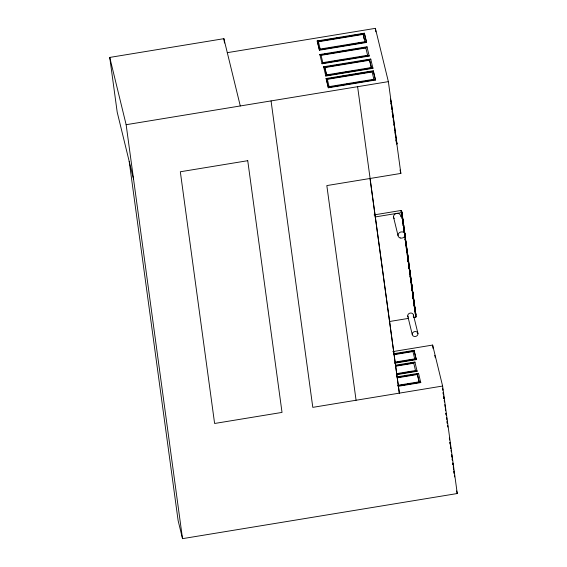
<?xml version="1.0" encoding="UTF-8"?>
<svg xmlns="http://www.w3.org/2000/svg" width="567" height="567" viewBox="0 0 567 567"><rect width="100%" height="100%" fill="white"/><g stroke="black" fill="none" stroke-linecap="round" stroke-linejoin="round"><path stroke-width="0.85" d="M402.166 217.905L402.57 217.841L402.442 217.076M404.37 234.079L404.774 234.015L404.583 232.874M409.7 273.074L409.75 273.613M404.554 232.321L404.604 232.81M414.838 311L414.796 310.468M407.985 259.977L407.581 257.156M402.294 214.829C402.442 217.402 402.52 213.802 401.748 214.035L401.925 215.311M407.957 260.423L408.247 261.564L408.658 261.5L408.587 260.99L408.077 261.061L407.935 260.281L408.339 260.218L408.481 260.997L408.339 260.218M133.599 179.441L117.199 112.16L109.743 57.423L223.887 38.676L240.288 105.958M227.296 52.667L375.375 28.35L388.367 81.641L400.869 173.424L326.833 185.579L356.069 400.252M317.229 40.93L364.34 33.191L366.502 42.057L366.558 42.461L319.448 50.194L317.229 40.93L319.448 50.194M317.286 41.334L319.908 40.902M321.652 40.611L323.396 40.328M325.139 40.044L326.883 39.754M328.626 39.47L330.377 39.18M332.12 38.896L333.864 38.606M335.607 38.322L337.351 38.039M339.094 37.748L340.845 37.465M353.057 35.459L354.8 35.168M356.544 34.885L358.287 34.601M360.038 34.311L361.781 34.027M320.213 49.046L364.999 41.689L365.056 42.093L363.128 33.992L318.335 41.348L320.27 49.449M318.392 41.752L363.178 34.396M350.413 44.495L352.135 44.212M353.858 43.928L355.58 43.645M357.302 43.361L359.024 43.085M319.391 49.79L366.502 42.057M319.873 54.517L366.984 46.777L369.195 56.048L322.084 63.78L319.873 54.517L319.923 54.921M320.802 54.772L322.545 54.489M324.289 54.205L326.032 53.915M327.776 53.631L329.519 53.341M338.244 51.909L339.994 51.625M341.738 51.335L343.482 51.051M345.225 50.761L346.969 50.477M348.712 50.194L350.463 49.903M352.206 49.62L353.95 49.329M365.765 47.578L365.814 47.982L321.028 55.339L320.979 54.935L365.765 47.578L367.692 55.679L367.636 55.275L322.85 62.632M334.962 61.052L336.685 60.768M338.407 60.485L340.129 60.201M323.608 66.771L370.719 59.039L372.937 68.302L325.827 76.042L323.608 66.771L323.665 67.175M330.646 66.034L335.005 65.318M336.748 65.028L338.499 64.744M357.692 61.59L359.435 61.307M361.179 61.016L362.923 60.733M364.666 60.442L366.41 60.159M368.16 59.868L369.904 59.585M324.714 67.197L326.642 75.291L324.714 67.197L369.5 59.84L371.435 67.941L369.5 59.84M324.771 67.601L369.556 60.244M326.592 74.887L371.378 67.537M327.506 75.149L329.229 74.865M330.951 74.589L332.673 74.305M334.395 74.022L336.118 73.738M337.84 73.455L339.562 73.171M341.284 72.888L343.007 72.604M344.729 72.321L346.458 72.037M348.181 71.754L349.903 71.47M351.625 71.194L353.347 70.91M365.403 68.926L367.125 68.642M368.848 68.359L370.57 68.083M326.145 78.508L373.256 70.769L375.418 79.635L375.474 80.039L328.364 87.779L326.145 78.508L328.364 87.779M338.414 76.906L340.157 76.623M341.908 76.332L343.652 76.049M345.395 75.758L347.139 75.475M348.882 75.184L350.626 74.901M352.376 74.617L354.12 74.327M355.863 74.043L357.607 73.753M359.35 73.469L361.101 73.178M362.845 72.895L364.588 72.611M366.332 72.321L368.075 72.037M372.037 71.577L372.094 71.981L327.308 79.33L327.251 78.926L372.037 71.577L373.972 79.671M373.915 79.267L329.129 86.623L329.179 87.027L327.251 78.926M346.409 84.2L348.131 83.916M349.853 83.632L351.575 83.349M353.298 83.066L355.02 82.782M356.742 82.499L358.464 82.215M328.307 87.375L375.418 79.635M109.743 57.423L126.143 124.705L388.367 81.641M396.524 143.954L396.992 143.876L391.45 103.229L390.982 103.307L391.223 105.037M390.954 103.548L391.421 103.47L390.379 99.197M374.071 214.907L401.103 210.463L404.236 231.775M401.613 213.079L402.017 213.015L401.642 211.229L401.23 211.293C401.365 212.838 402.421 216.502 402.024 212.802L401.62 212.866M375.078 216.963L401.62 212.604M401.571 213.334L402.046 213.553L401.642 213.617M402.145 214.602L401.741 214.85L402.109 214.432M402.166 217.749L402.57 217.685M402.152 218.054L402.563 217.99L403.123 221.052L402.74 219.294L402.4 219.868M402.4 216.637C402.131 215.205 403.328 219.089 402.414 218.933L402.294 215.573M402.223 218.564L402.563 217.99M402.69 221.548L403.094 221.477M402.683 221.924L403.165 221.768M402.485 220.464L402.868 222.037L403.272 221.973L403.47 223.433L403.066 223.497L403.399 223.136M402.754 222.214L403.272 222.186L402.889 220.393L403.158 222.151M402.747 222.399L403.151 222.335L403.704 225.163L403.229 224.943L403.704 225.163M403.229 222.434L402.896 222.788L403.3 222.725L403.031 221.194M402.818 222.909L403.151 222.335M403.534 223.908L403.13 223.972L403.3 225.227M403.902 226.85L403.498 226.913L403.676 227.977L404.08 227.913L403.484 224.787L403.08 224.858L403.399 225.928L403.803 225.864L403.35 225.822M403.321 225.397L403.732 225.333M403.215 225.538L403.704 225.652L403.399 226.431M403.3 225.716L403.704 225.652M403.605 227.445L404.009 227.381M403.654 229.054L403.449 227.573L403.853 227.509L404.377 230.074L403.839 230.209M403.931 227.806L403.449 227.573M403.995 228.281L403.591 228.345L403.973 230.145M403.902 229.628L404.306 229.557M403.91 230.493L404.314 230.422M404.285 232.442L403.98 230.776L404.384 230.712M403.902 230.868L404.377 231.095L403.973 231.159M404.087 230.982L404.491 230.918L404.689 232.378L404.54 231.931M404.37 233.923L404.774 233.859M404.363 234.249L404.767 234.185L405.44 237.906L405.036 237.97L404.562 235.305L404.966 235.234L405.221 236.269L404.817 236.34L404.562 235.305M405.022 235.043L404.611 234.965M404.973 237.481L405.377 237.417M405.518 238.48L405.185 239.054L405.589 238.983L404.987 235.822L405.242 236.857M405.136 236.907L405.929 241.606L405.384 241.776L405.703 242.846L406.107 242.782L405.653 242.74M405.632 242.315L406.036 242.251L406.383 244.831L405.979 244.894L405.802 243.831L406.206 243.767M405.525 242.456L406.007 242.57L405.703 243.349M405.603 242.633L406.007 242.57M405.908 244.37L406.312 244.299M406.248 247.269L406.071 245.802L406.532 246.198M406.121 247.191L406.461 246.61L406.922 249.069L406.688 247.552M406.674 250.501L407.078 250.43L407.156 251.195L406.858 249.558M406.667 251.174L407.241 251.103L406.383 249.083M407.212 251.904L406.808 251.975L407.283 252.187M406.943 252.542L407.347 252.478M407.248 254.207L407.652 254.144L407.453 252.684L407.049 252.747L407.177 253.917L407.652 254.144M407.226 254.562L407.63 254.498L407.957 256.369L407.553 256.433L407.879 255.809L407.957 256.369M407.212 254.725L407.56 254.2M407.297 255.1L407.716 255.256L407.411 253.619M407.219 255.235L407.793 255.164L407.723 254.654L407.389 255.228M407.29 255.738L407.694 255.674L408.403 259.92L407.964 257.255L408.311 259.332L408.197 258.906M408.006 256.745L407.673 257.319L408.077 257.248L407.623 255.171L407.694 255.674M407.793 259.48L408.205 259.417L408.587 260.99M408.013 260.607L408.424 260.536M408.658 261.5L408.495 260.834L408.07 261.082M408.495 260.834L408.091 260.948L408.417 262.769L408.821 262.705L408.339 262.216M408.226 262.656L408.637 262.585L409.013 264.378L408.609 264.442M408.368 263.449L408.8 263.556M408.587 265.264L408.97 266.837L409.374 266.773L409.572 268.234L409.168 268.297L409.572 268.234M408.963 267.05L409.268 266.568M408.92 267.305L409.402 267.525L408.991 267.589M408.984 268.205L409.388 268.141L409.842 270.218L409.438 270.289L409.771 269.715L409.842 270.218M409.055 268.708L409.388 268.141M409.991 271.302L409.587 271.373L409.92 270.792L409.991 271.302L409.735 270.275M409.608 271.962L410.012 271.891L409.757 270.856L410.21 272.94L409.806 273.003L410.147 272.451L410.21 272.94M410.047 275.186C411.082 275.463 409.821 272.04 410.154 273.549M409.65 272.571C411.529 281.842 409.672 268.638 410.132 273.613M410.076 275.973L410.551 276.193L410.147 276.257M410.132 276.639L410.536 276.568L410.338 275.108L410.919 278.149L410.515 278.213L410.217 276.547L410.621 276.483L410.721 276.894L410.203 276.93M410.317 276.753L410.721 276.682M411.054 279.134L410.99 278.624L410.65 279.198L411.054 279.134L410.6 277.05L410.267 277.603M410.749 277.433L410.274 277.213L410.749 277.433L410.48 275.909M410.671 279.786L411.075 279.715L410.806 278.262M410.636 280.339L411.21 280.275L410.714 280.913L411.302 283.954L411.706 283.883L410.976 279.765M411.358 281.338L411.018 281.912L411.429 281.849L410.827 278.68L411.075 279.715M411.096 282.486L411.507 282.423M411.203 284.01L411.67 284.4L411.529 283.62M411.273 284.301L411.677 284.237L412.003 286.108L411.599 286.179L411.344 284.84L411.762 284.995L411.387 282.82L411.84 284.903L411.266 284.974M411.259 284.471L411.685 284.287M411.337 285.485L411.677 284.91L412.124 286.994L411.72 287.058L411.337 285.485L411.543 287.157M412.053 289.468L412.528 289.928L412.124 289.992L411.933 286.81L411.529 286.874L411.84 287.944L412.244 287.88L411.791 287.838M411.77 287.412L412.174 287.349M411.748 287.731L412.152 287.667L411.848 288.447M411.925 289.822L412.337 289.751L412.783 291.835L412.379 291.899L411.925 289.822L411.996 290.325L412.337 289.751M412.315 291.395L412.783 291.835M412.301 292.537L412.868 292.409L412.932 292.919L412.457 292.48M412.365 293.047L412.776 292.976L413.159 294.557L412.755 294.62L412.684 291.885M412.549 293.571L412.953 293.508L412.478 290.836L412.932 292.919M412.45 293.663L412.854 293.6M413.308 295.676L412.904 295.747L413.244 295.173L413.308 295.676L413.137 294.968M413.01 296.782L413.067 294.684M413.513 300.184L413.988 300.63L413.577 300.694L413.123 298.611L413.534 298.547L413.988 300.63M413.485 300.567L413.903 300.723L413.605 299.085M413.449 300.999L413.853 300.935L414.179 302.041L413.839 302.608L413.641 301.906L414.243 302.544M413.52 301.495L413.853 300.935M414.151 301.835L413.747 301.899L414.073 301.275L414.151 301.835L413.825 300.007M414.179 302.041L413.839 302.608M413.641 301.906L413.96 303.465L414.364 303.402L414.42 303.848L413.853 303.487L414.201 305.266L414.605 305.195L414.257 303.423L414.42 303.848M414.137 304.77L414.541 304.706M414.052 305.429L414.463 305.358L414.98 307.966L414.576 308.03L414.229 306.293M414.633 305.386L414.229 305.457L414.399 306.967L414.803 306.903L414.392 304.848L414.463 305.358M414.123 305.592L414.612 305.705L414.704 306.421L414.215 306.591L414.619 306.52L414.817 308.001M414.208 305.769L414.612 305.705M414.661 308.639L415.136 309.086L414.732 309.157L414.349 307.357M415.242 309.887L414.909 310.461L415.313 310.397L414.824 307.81L415.313 310.397M415.157 312.665L415.576 312.297L415.108 309.809L415.661 313.154L415.257 313.225M415.179 313.7L415.583 313.636L416.107 316.237L415.703 316.308L415.526 315.245L415.356 313.728L415.76 313.657L415.93 315.174L415.526 315.245M415.25 313.863L415.739 313.976L415.427 314.763M415.327 314.047L415.739 313.976M415.632 315.776L416.107 316.237M389.323 321.539L408.339 318.42M413.4 317.584L415.866 317.18L404.71 235.262M392.818 351.604L432.628 345.062L442.614 386.035L457.257 493.538L182.524 538.65L178.13 520.634L129.205 161.418M394.015 353.659L414.08 350.363L416.298 359.627L394.49 363.213M411.522 351.193L414.137 350.767L416.298 359.627M393.916 354.276L412.861 351.164L414.796 359.258M393.973 354.68L412.918 351.568L412.861 351.164M394.93 362.107L414.739 358.854M397.566 362.093L399.288 361.81M401.011 361.526L402.733 361.243M404.455 360.959L406.185 360.676M407.907 360.392L409.629 360.109M411.351 359.825L413.074 359.542M395.305 362.66L416.242 359.223M395.702 365.183L414.895 362.029L417.106 371.3L397.042 374.596M407.099 363.723L408.842 363.44M410.586 363.149L412.329 362.866M395.589 365.8L413.676 362.83L415.604 370.931L415.554 370.527L396.602 373.639M395.646 366.204L413.733 363.234L413.676 362.83M406.993 372.349L408.715 372.065M396.992 374.192L417.057 370.896L417.106 371.3M396.723 376.892L418.531 373.313L420.749 382.583L398.062 386.304M416.844 374L418.588 373.717L418.531 373.313M397.502 377.367L417.312 374.114L419.247 382.215L417.525 382.498M397.559 377.771L417.369 374.518L419.247 382.215M397.658 385.347L419.19 381.811M400.295 385.326L402.017 385.043M403.739 384.759L405.462 384.476M407.184 384.192L408.906 383.909M410.628 383.625L412.351 383.342M414.073 383.065L415.795 382.782M398.013 385.9L420.693 382.179L420.749 382.583M442.614 386.035L312.793 407.354L271.054 100.905M412.152 287.667L412.252 288.383M406.036 242.251L405.788 241.705L406.383 244.831M415.76 313.657L415.519 313.119L415.583 313.636M409.707 273.074L409.813 273.492M404.569 232.3L404.98 234.483L404.59 232.13M414.803 310.482L414.931 311.021M406.333 245.44L406.716 247.432L406.256 245.142M402.329 215.325L402.031 213.887L402.258 215.141M406.248 244.88L406.624 246.858L406.56 246.376M405.844 244.944L406 245.709M401.953 215.736L401.833 214.588M408.715 265.583L408.616 264.229L409.02 264.158L409.204 265.767L409.091 265.384M414.753 310.007L415.25 313.076M402.974 220.272L402.988 220.088M402.634 220.811L402.386 218.997M406.936 249.367L406.936 248.842M406.532 249.43L406.284 247.616M390.472 99.204L391.45 103.229M396.064 139.553L396.475 141.261M396.007 139.851L396.992 143.876M400.033 169.987L400.869 173.424M366.558 42.461L364.34 33.191M375.474 80.039L373.256 70.769M364.085 38.995L363.128 33.992M401.911 212.979L401.642 211.229M404.377 230.074L404.065 228.799L404.129 229.288M434.747 355.346L435.336 357.763M403.98 230.776L404.484 231.13L404.108 229.337L404.306 230.804M404.108 231.733L404.519 231.669L404.243 230.138M406.787 249.012L407.241 251.103M407.453 252.896L407.071 251.103L407.269 252.57M407.34 253.08L407.793 255.164M409.197 266.277L409.402 267.525M410.352 274.35L410.48 275.484M410.217 276.547L410.317 276.965M411.401 282.217L411.5 282.635M411.458 282.89L411.33 281.934M411.706 283.883L411.302 283.954M412.953 293.508L412.705 292.473L412.776 292.976M393.526 217.097L398.027 235.588M414.753 307.293L415.065 308.568M415.519 315.755L415.866 317.18M456.633 490.972L457.257 493.538M413.456 315.054L417.964 333.545A2.899 2.488 -13.7 0 1 413.967 336.38A2.899 2.488 -13.7 0 1 413.386 332.113A2.899 2.488 -13.7 0 1 417.964 333.545M407.744 315.996L412.244 334.48M320.979 54.935L322.906 63.036M406.369 248.211L406.461 248.651M402.79 218.926L402.988 219.925M408.644 265.065L408.516 264.435M401.932 215.821L402.414 218.933M407.942 256.901L408.034 257.319M405.122 239.21L405.299 240.132M407.638 254.54L407.482 253.881M414.158 303.175L414.605 305.195M405.554 239.068L405.377 238.402L405.554 239.756M413.527 298.036C413.917 299.227 412.918 294.33 413.456 297.675M413.116 298.107L413.23 298.533L413.045 297.129M414.045 301.842L414.364 303.402M404.08 227.913L403.484 224.787M412.528 289.928L411.933 286.81M403.626 225.468L403.803 226.368M405.929 242.385L406.107 243.286M414.527 305.521L414.704 306.421M415.654 313.799L415.831 314.692M406.298 245.093L406.496 246.191M409.02 265.065L408.828 263.783M408.616 265.136L408.509 264.576M405.143 239.132L405.533 241.811L405.433 241.258M408.495 260.877L408.821 262.705M413.4 297.505C414.335 302.261 412.811 292.997 413.357 297.08M413.088 297.937L413.329 299.121L413.067 297.08M406.071 245.802L406.475 245.731M410.147 272.451L409.537 269.219L409.197 269.779M410.806 278.099L411.21 280.275M410.536 278.893L410.877 280.835M408.183 258.999L408.07 258.375M402.109 214.113L401.939 213.312L402.145 214.78M408.453 261.089L408.205 259.417M408.049 261.153L407.971 260.7M402.719 218.309L402.818 218.862M405.937 241.748L405.476 238.998L405.589 240.011M402.506 217.459L402.57 217.841M401.797 214.73L401.883 215.191L401.705 214.177M404.703 233.639L404.774 234.015M410.246 274.322L410.31 274.704L410.224 274.024M415.349 311.751L415.413 312.133L415.32 311.418M408.857 263.995L409.105 265.172L409.048 264.612M402.379 216.7L402.478 217.126M404.675 233.299L404.533 232.534M405.093 239.65L405.185 240.075M408.063 258.141L408.006 257.758M402.435 216.87L402.286 216.006M409.679 273.322L409.728 273.677M408.793 263.719L408.637 262.585M442.558 388.154L442.799 389.883M443.146 392.477L443.387 394.207M443.621 395.936L443.975 398.53M444.209 400.259L444.443 401.989M444.797 404.583L445.152 407.177M445.386 408.906L445.619 410.636M445.974 413.23L446.215 414.959M446.562 417.553L446.803 419.289L446.505 417.581M447.037 421.019L447.391 423.613M447.625 425.342L447.859 427.071M449.376 438.007L449.617 439.737M449.971 442.331L450.205 444.06M450.439 445.79L450.793 448.384M451.027 450.113L451.261 451.842M451.616 454.436L451.97 457.03M452.204 458.76L452.445 460.489M452.792 463.09L453.033 464.82M453.267 466.549L453.621 469.143M453.855 470.872L454.21 473.466M454.443 475.196L454.677 476.925M442.529 388.388L442.763 390.103M443.111 392.683L443.344 394.398M443.699 396.971L443.933 398.693M445.336 408.998L445.57 410.714M445.917 413.293L446.151 415.009M447.087 421.876L447.32 423.599M449.347 438.241L449.581 439.957M449.936 442.536L450.17 444.252M450.517 446.831L450.751 448.547M451.573 454.557L451.92 457.137M452.154 458.852L452.388 460.567M452.742 463.147L452.976 464.862M453.324 467.442L453.557 469.157M453.912 471.73L454.146 473.452M432.628 345.062L433.103 348.556M391.457 106.766L391.811 109.36M392.045 111.089L392.279 112.819M392.633 115.42L392.988 118.014M393.222 119.743L393.455 121.473M393.81 124.067L394.051 125.796M394.398 128.39L394.639 130.119M394.873 131.849L395.227 134.443M395.461 136.172L395.695 137.901M396.049 140.496L396.283 142.225M405.221 236.269L405.15 235.759L404.583 235.886L404.654 236.396M411.84 284.903L411.777 284.393L411.436 284.967M412.003 286.108L411.933 285.555L411.599 286.179M412.124 286.994L412.06 286.484L411.72 287.058M413.088 294.067L413.159 294.557M414.98 307.966L414.909 307.434L414.576 308.03M401.776 212.023L402.046 213.553M406.929 249.813L407.056 250.607L407.007 250.139M413.669 299.348L413.804 300.149L413.754 299.674M402.74 219.294L402.804 219.805M403.853 227.509L404.058 228.99M410.6 277.05L410.671 277.539M402.868 222.037L403.066 223.497M404.746 235.829L404.817 236.34M408.183 261.054L408.247 261.564M408.97 266.837L409.168 268.297M413.96 303.465L414.016 303.912M401.103 210.463L401.337 212.207M375.375 28.35L375.857 31.844M414.08 350.363L414.137 350.767M417.312 374.114L417.369 374.518M414.895 362.029L414.945 362.433M372.937 68.302L372.88 67.898L325.77 75.638L325.827 76.042M370.719 59.039L370.775 59.443M369.195 56.048L369.138 55.644L322.035 63.376L322.084 63.78M366.984 46.777L367.033 47.181M357.607 86.694L399.345 393.144L369.996 178.428M223.887 38.676L224.482 43.021M126.143 124.705L182.524 538.65M408.644 264.676L408.701 265.214M415.618 312.601L415.661 313.154M402.286 217.99L402.315 218.373M394.214 218.571A3.643 3.119 -13.7 0 1 396.227 213.518A3.643 3.119 -13.7 0 1 400.692 216.743M408.29 317.166A2.899 2.488 -13.7 0 1 410.26 313.062A2.899 2.488 -13.7 0 1 413.244 316.351M247.744 160.695L180.327 171.766L214.609 423.478L282.026 412.407L247.744 160.695M402.18 214.206L401.776 214.269L402.223 214.262M406.638 247.914L406.298 248.495L406.638 247.914M414.654 305.811L414.25 305.875L414.654 305.811M415.781 314.083L415.377 314.146L415.781 314.083M400.189 237.977A3.643 3.119 -13.7 0 0 405.207 234.405A3.643 3.119 -13.7 0 0 399.459 232.612A3.643 3.119 -13.7 0 0 400.189 237.977"/></g></svg>
